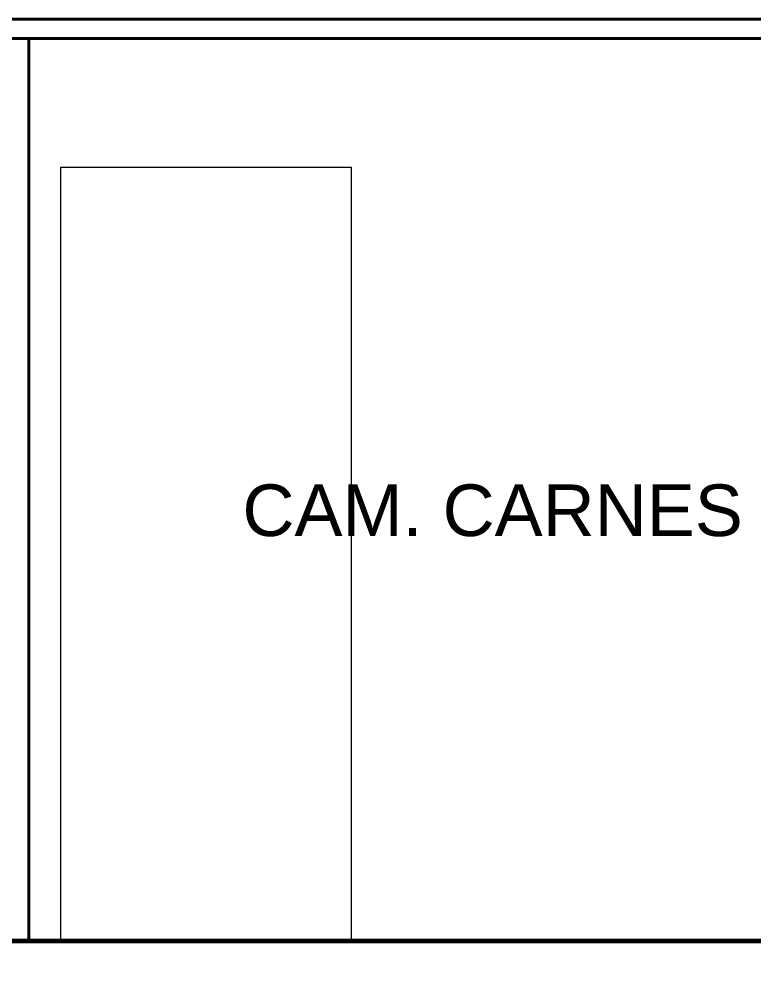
# Model space of a CAD drawing. Header units: millimetres. Extents: x 424 to 530, y 463 to 518.
# Drawn here: x 477.761 to 480.041, y 509.556 to 512.506 of the extents above; entities that cross this region are included whole.
import ezdxf

# ---------------------------------------------------------------- set-up
doc = ezdxf.new("R2010")
doc.units = ezdxf.units.MM
doc.layers.add('CAMARAS', color=7, linetype='Continuous', lineweight=40)
doc.layers.add('Texto GRAL', color=7, linetype='Continuous')
doc.styles.add('LaProve_Plantas Arquitectura$0$Standard', font='arial.ttf')

msp = doc.modelspace()

# ---------------------------------------------------------------- linework, layer by layer
msp.add_line((449.3282, 509.646), (515.2033, 509.646))
at = {"lineweight": 9}
msp.add_lwpolyline([(478.791, 509.6467), (477.891, 509.646), (477.8909, 512.0461), (478.791, 512.046)], close=True, dxfattribs=at)
at = {"lineweight": 60}
msp.add_lwpolyline([(485.2102, 508.0093), (484.5309, 508.0093), (484.5309, 508.1593), (481.5309, 508.1593), (481.531, 509.646), (456.531, 509.646), (456.531, 509.046)], dxfattribs=at)
at = {"layer": 'CAMARAS'}
for p, q in [((477.731, 512.506), (481.331, 512.506)), ((477.731, 512.446), (481.331, 512.446)), ((477.791, 512.446), (477.791, 509.646))]:
    msp.add_line(p, q, dxfattribs=at)

# ---------------------------------------------------------------- texts
at = {"layer": 'Texto GRAL', "insert": (478.454, 511.0622), "char_height": 0.16, "attachment_point": 1, "style": 'LaProve_Plantas Arquitectura$0$Standard'}
msp.add_mtext_dynamic_manual_height_columns('CAM. CARNES', width=1.759163, gutter_width=12.5, heights=[0], dxfattribs=at)

doc.saveas('drawing.dxf')
